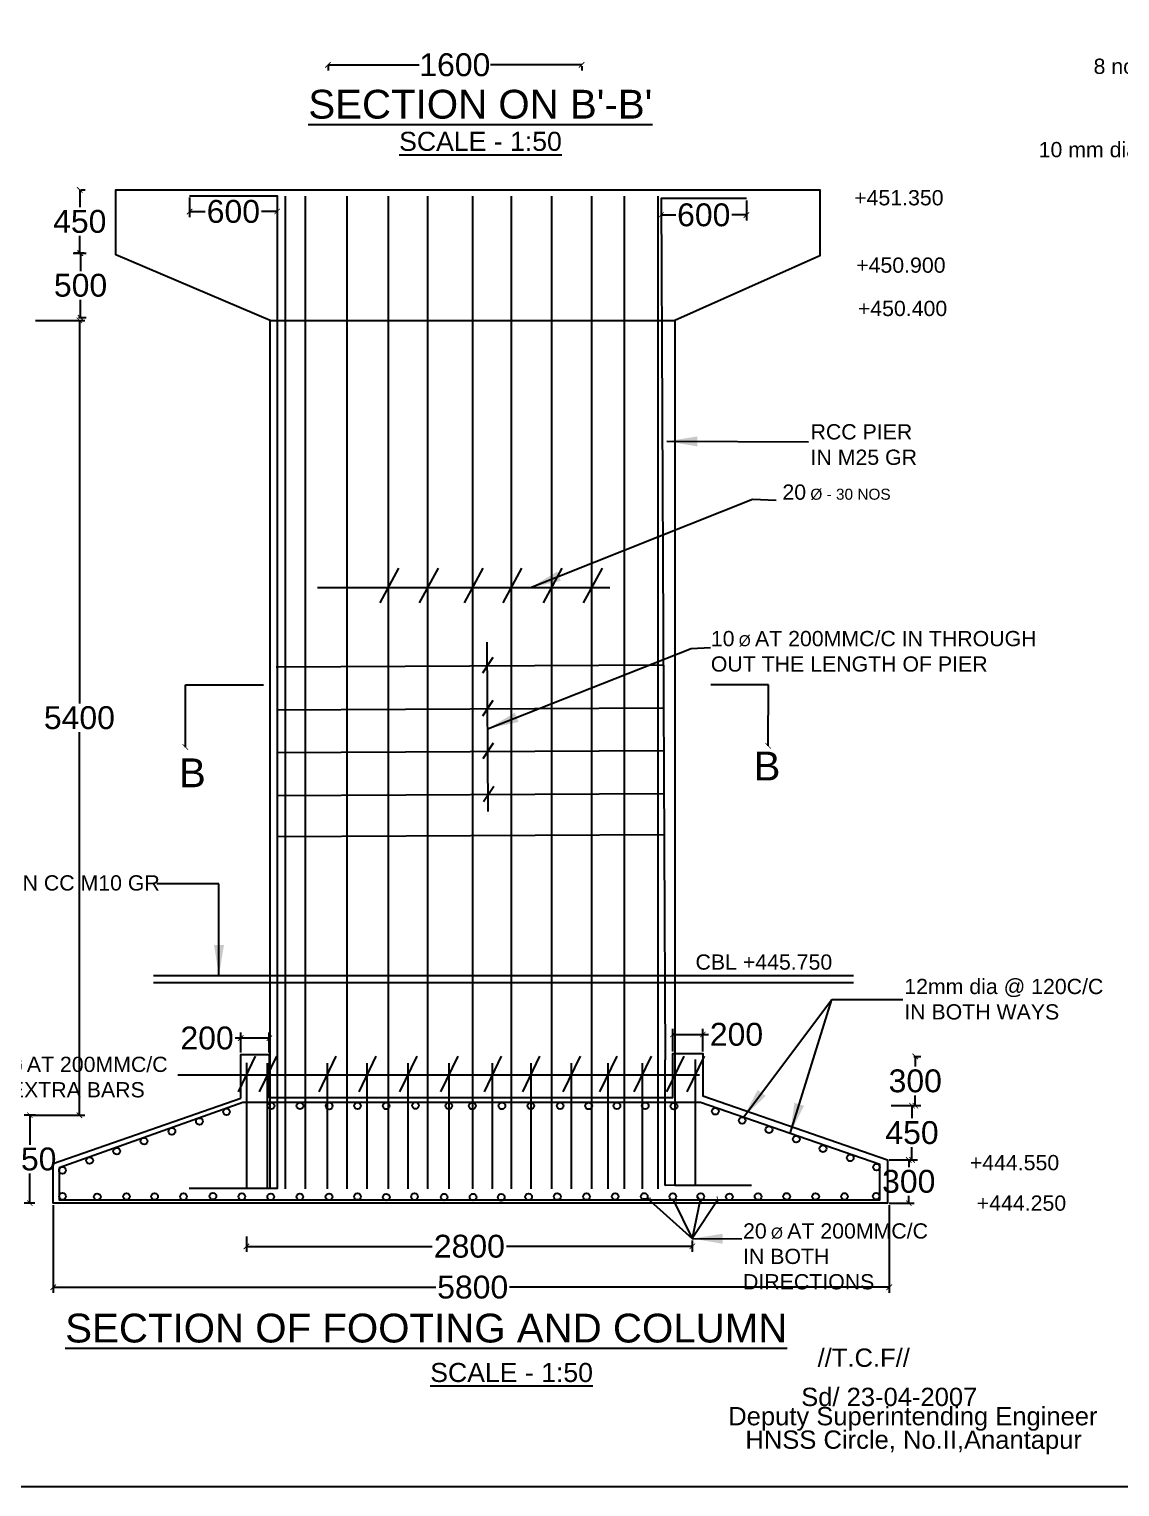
# Model space of a CAD drawing. Header units: inches. Extents: x 334 to 11487, y 259 to 10656.
# Drawn here: x 510.13 to 545.91, y 259.21 to 307.02 of the extents above; entities that cross this region are included whole.
import ezdxf

# ---------------------------------------------------------------- set-up
doc = ezdxf.new("R2010")
doc.units = ezdxf.units.IN
doc.header["$MEASUREMENT"] = 0
for name, color, linetype in [('DIMENSION', 255, 'Continuous'), ('DRAWING', 7, 'Continuous'), ('TEXT', 255, 'Continuous')]:
    doc.layers.add(name, color=color, linetype=linetype)
doc.styles.get("Standard").update_dxf_attribs({"font": 'arial.ttf'})
doc.styles.add('TIMES NEW ROMAN', font='times.ttf')
doc.dimstyles.new('dig', dxfattribs={"dimtxt": 0.1875, "dimasz": 0.18, "dimexe": 0.18, "dimexo": 0.0625, "dimgap": 0.09, "dimtad": 0, "dimtih": 1, "dimtoh": 1, "dimdec": 4, "dimzin": 0, "dimdsep": 46, "dimtxsty": 'Standard', "dimblk": 'ARCHTICK', "dimcen": 0.09, "dimadec": 0, "dimazin": 0, "dimtfac": 1, "dimtdec": 4, "dimtofl": 0, "dimtmove": 0, "dimatfit": 3, "dimldrblk": 'ARCHTICK', "dimfxl": 1, "dimtolj": 1, "dimtzin": 0, "dimarcsym": 0})
doc.dimstyles.new('ISO-25', dxfattribs={"dimtxt": 0.636364, "dimasz": 1, "dimexe": 1.25, "dimexo": 0.625, "dimtad": 0, "dimtih": 1, "dimtoh": 1, "dimlfac": 100, "dimtxsty": 'TIMES NEW ROMAN', "dimcen": 2.5, "dimadec": 0, "dimazin": 0, "dimtfac": 1, "dimtmove": 0, "dimatfit": 3, "dimfxl": 1, "dimarcsym": 0})

# ---------------------------------------------------------------- blocks, each defined once
blk = doc.blocks.new('_ArchTick')
at = {"color": 0, "linetype": 'ByBlock', "const_width": 0.15}
blk.add_lwpolyline([(-0.5, -0.5), (0.5, 0.5)], dxfattribs=at)
blk = doc.blocks.new('*D45')
at = {"layer": 'Defpoints', "color": 0, "ltscale": 0.02, "transparency": 16777216}
for p in [(519.931, 305.87), (528.252, 305.87), (528.252, 305.852)]:
    blk.add_point(p, dxfattribs=at)
at = {"layer": 'DIMENSION', "color": 0, "lineweight": -2, "ltscale": 0.02, "transparency": 16777216}
for p, q in [((519.931, 305.852), (522.918, 305.852)), ((519.931, 305.808), (519.931, 305.672)), ((528.252, 305.852), (525.265, 305.852)), ((528.252, 305.808), (528.252, 305.672))]:
    blk.add_line(p, q, dxfattribs=at)
at = {"layer": 'DIMENSION', "color": 0, "lineweight": -2, "ltscale": 0.02, "transparency": 16777216, "xscale": 0.18, "yscale": 0.18, "zscale": 0.18, "rotation": 180}
blk.add_blockref('_ArchTick', (519.931, 305.852), dxfattribs=at)
at = {"layer": 'DIMENSION', "color": 0, "lineweight": -2, "ltscale": 0.02, "transparency": 16777216, "xscale": 0.18, "yscale": 0.18, "zscale": 0.18}
blk.add_blockref('_ArchTick', (528.252, 305.852), dxfattribs=at)
at = {"layer": 'DIMENSION', "color": 0, "ltscale": 0.02, "transparency": 16777216, "insert": (524.091, 305.852), "char_height": 0.75, "attachment_point": 5}
blk.add_mtext('\\A1;1600', dxfattribs=at)
blk = doc.blocks.new('*D53')
at = {"layer": 'Defpoints', "color": 0, "ltscale": 0.02, "transparency": 16777216}
for p in [(538.28, 269.935), (538.28, 268.516), (538.982, 268.516)]:
    blk.add_point(p, dxfattribs=at)
at = {"layer": 'DIMENSION', "color": 0, "lineweight": -2, "ltscale": 0.02, "transparency": 16777216}
for p, q in [((538.342, 269.935), (539.162, 269.935)), ((538.982, 269.935), (538.982, 269.699)), ((538.982, 268.516), (538.982, 268.753)), ((538.342, 268.516), (539.162, 268.516))]:
    blk.add_line(p, q, dxfattribs=at)
at = {"layer": 'DIMENSION', "color": 0, "lineweight": -2, "ltscale": 0.02, "transparency": 16777216, "xscale": 0.18, "yscale": 0.18, "zscale": 0.18}
for p, rotation in [((538.982, 269.935), 90), ((538.982, 268.516), 270)]:
    blk.add_blockref('_ArchTick', p, dxfattribs=dict(at, rotation=rotation))
at = {"layer": 'DIMENSION', "color": 0, "ltscale": 0.02, "transparency": 16777216, "insert": (538.982, 269.226), "char_height": 0.75, "attachment_point": 5}
blk.add_mtext('\\A1;300', dxfattribs=at)
blk = doc.blocks.new('*D54')
at = {"layer": 'Defpoints', "color": 0, "ltscale": 0.02, "transparency": 16777216}
for p in [(538.342, 271.715), (539.088, 271.715), (538.342, 269.935)]:
    blk.add_point(p, dxfattribs=at)
at = {"layer": 'DIMENSION', "color": 0, "lineweight": -2, "ltscale": 0.02, "transparency": 16777216}
for p, q in [((538.405, 271.715), (539.268, 271.715)), ((539.088, 271.715), (539.088, 271.298)), ((539.088, 269.935), (539.088, 270.352)), ((538.405, 269.935), (539.268, 269.935))]:
    blk.add_line(p, q, dxfattribs=at)
at = {"layer": 'DIMENSION', "color": 0, "lineweight": -2, "ltscale": 0.02, "transparency": 16777216, "xscale": 0.18, "yscale": 0.18, "zscale": 0.18}
for p, rotation in [((539.088, 271.715), 90), ((539.088, 269.935), 270)]:
    blk.add_blockref('_ArchTick', p, dxfattribs=dict(at, rotation=rotation))
at = {"layer": 'DIMENSION', "color": 0, "ltscale": 0.02, "transparency": 16777216, "insert": (539.088, 270.825), "char_height": 0.75, "attachment_point": 5}
blk.add_mtext('\\A1;450', dxfattribs=at)
blk = doc.blocks.new('*D55')
at = {"layer": 'Defpoints', "color": 0, "ltscale": 0.02, "transparency": 16777216}
for p in [(539.088, 273.33), (539.195, 273.33), (539.088, 271.715)]:
    blk.add_point(p, dxfattribs=at)
at = {"layer": 'DIMENSION', "color": 0, "lineweight": -2, "ltscale": 0.02, "transparency": 16777216}
for p, q in [((539.151, 273.33), (539.375, 273.33)), ((539.195, 273.33), (539.195, 272.995)), ((539.151, 271.715), (539.375, 271.715)), ((539.195, 271.715), (539.195, 272.049))]:
    blk.add_line(p, q, dxfattribs=at)
at = {"layer": 'DIMENSION', "color": 0, "lineweight": -2, "ltscale": 0.02, "transparency": 16777216, "xscale": 0.18, "yscale": 0.18, "zscale": 0.18}
for p, rotation in [((539.195, 273.33), 90), ((539.195, 271.715), 270)]:
    blk.add_blockref('_ArchTick', p, dxfattribs=dict(at, rotation=rotation))
at = {"layer": 'DIMENSION', "color": 0, "ltscale": 0.02, "transparency": 16777216, "insert": (539.195, 272.522), "char_height": 0.75, "attachment_point": 5}
blk.add_mtext('\\A1;300', dxfattribs=at)
blk = doc.blocks.new('*D56')
at = {"layer": 'Defpoints', "color": 0, "ltscale": 0.02, "transparency": 16777216}
for p in [(532.228, 274.05), (531.245, 273.428), (532.228, 273.428)]:
    blk.add_point(p, dxfattribs=at)
at = {"layer": 'DIMENSION', "color": 0, "lineweight": -2, "ltscale": 0.02, "transparency": 16777216}
for p, q in [((531.245, 273.49), (531.245, 274.23)), ((531.245, 274.05), (532.228, 274.05)), ((532.228, 273.49), (532.228, 274.23)), ((532.228, 274.05), (532.408, 274.05))]:
    blk.add_line(p, q, dxfattribs=at)
at = {"layer": 'DIMENSION', "color": 0, "lineweight": -2, "ltscale": 0.02, "transparency": 16777216, "xscale": 0.18, "yscale": 0.18, "zscale": 0.18, "rotation": 180}
blk.add_blockref('_ArchTick', (531.245, 274.05), dxfattribs=at)
at = {"layer": 'DIMENSION', "color": 0, "lineweight": -2, "ltscale": 0.02, "transparency": 16777216, "xscale": 0.18, "yscale": 0.18, "zscale": 0.18}
blk.add_blockref('_ArchTick', (532.228, 274.05), dxfattribs=at)
at = {"layer": 'DIMENSION', "color": 0, "ltscale": 0.02, "transparency": 16777216, "insert": (533.331, 274.05), "char_height": 0.75, "attachment_point": 5}
blk.add_mtext('\\A1;200', dxfattribs=at)
blk = doc.blocks.new('*D57')
at = {"layer": 'Defpoints', "color": 0, "ltscale": 0.02, "transparency": 16777216}
for p in [(517.067, 273.928), (517.067, 273.395), (518.005, 273.395)]:
    blk.add_point(p, dxfattribs=at)
at = {"layer": 'DIMENSION', "color": 0, "lineweight": -2, "ltscale": 0.02, "transparency": 16777216}
for p, q in [((517.067, 273.458), (517.067, 274.108)), ((518.005, 273.458), (518.005, 274.108)), ((517.067, 273.928), (516.887, 273.928)), ((518.005, 273.928), (517.067, 273.928))]:
    blk.add_line(p, q, dxfattribs=at)
at = {"layer": 'DIMENSION', "color": 0, "lineweight": -2, "ltscale": 0.02, "transparency": 16777216, "xscale": 0.18, "yscale": 0.18, "zscale": 0.18, "rotation": 180}
blk.add_blockref('_ArchTick', (517.067, 273.928), dxfattribs=at)
at = {"layer": 'DIMENSION', "color": 0, "lineweight": -2, "ltscale": 0.02, "transparency": 16777216, "xscale": 0.18, "yscale": 0.18, "zscale": 0.18}
blk.add_blockref('_ArchTick', (518.005, 273.928), dxfattribs=at)
at = {"layer": 'DIMENSION', "color": 0, "ltscale": 0.02, "transparency": 16777216, "insert": (515.963, 273.928), "char_height": 0.75, "attachment_point": 5}
blk.add_mtext('\\A1;200', dxfattribs=at)
blk = doc.blocks.new('*D58')
at = {"layer": 'Defpoints', "color": 0, "ltscale": 0.02, "transparency": 16777216}
for p in [(530.856, 301.465), (533.658, 301.465), (533.658, 300.929)]:
    blk.add_point(p, dxfattribs=at)
at = {"layer": 'DIMENSION', "color": 0, "lineweight": -2, "ltscale": 0.02, "transparency": 16777216}
for p, q in [((530.856, 301.402), (530.856, 300.749)), ((533.658, 301.402), (533.658, 300.749)), ((530.856, 300.929), (531.338, 300.929)), ((533.658, 300.929), (533.177, 300.929))]:
    blk.add_line(p, q, dxfattribs=at)
at = {"layer": 'DIMENSION', "color": 0, "lineweight": -2, "ltscale": 0.02, "transparency": 16777216, "xscale": 0.18, "yscale": 0.18, "zscale": 0.18, "rotation": 180}
blk.add_blockref('_ArchTick', (530.856, 300.929), dxfattribs=at)
at = {"layer": 'DIMENSION', "color": 0, "lineweight": -2, "ltscale": 0.02, "transparency": 16777216, "xscale": 0.18, "yscale": 0.18, "zscale": 0.18}
blk.add_blockref('_ArchTick', (533.658, 300.929), dxfattribs=at)
at = {"layer": 'DIMENSION', "color": 0, "ltscale": 0.02, "transparency": 16777216, "insert": (532.257, 300.929), "char_height": 0.75, "attachment_point": 5}
blk.add_mtext('\\A1;600', dxfattribs=at)
blk = doc.blocks.new('*D59')
at = {"layer": 'Defpoints', "color": 0, "ltscale": 0.02, "transparency": 16777216}
for p in [(515.391, 301.56), (518.26, 301.56), (515.391, 301.041)]:
    blk.add_point(p, dxfattribs=at)
at = {"layer": 'DIMENSION', "color": 0, "lineweight": -2, "ltscale": 0.02, "transparency": 16777216}
for p, q in [((515.391, 301.498), (515.391, 300.861)), ((518.26, 301.498), (518.26, 300.861)), ((515.391, 301.041), (515.906, 301.041)), ((518.26, 301.041), (517.745, 301.041))]:
    blk.add_line(p, q, dxfattribs=at)
at = {"layer": 'DIMENSION', "color": 0, "lineweight": -2, "ltscale": 0.02, "transparency": 16777216, "xscale": 0.18, "yscale": 0.18, "zscale": 0.18, "rotation": 180}
blk.add_blockref('_ArchTick', (515.391, 301.041), dxfattribs=at)
at = {"layer": 'DIMENSION', "color": 0, "lineweight": -2, "ltscale": 0.02, "transparency": 16777216, "xscale": 0.18, "yscale": 0.18, "zscale": 0.18}
blk.add_blockref('_ArchTick', (518.26, 301.041), dxfattribs=at)
at = {"layer": 'DIMENSION', "color": 0, "ltscale": 0.02, "transparency": 16777216, "insert": (516.826, 301.041), "char_height": 0.75, "attachment_point": 5}
blk.add_mtext('\\A1;600', dxfattribs=at)
blk = doc.blocks.new('*D78')
at = {"layer": 'Defpoints', "color": 0, "ltscale": 0.02, "transparency": 16777216}
for p in [(510.4, 271.401), (510.148, 268.516), (510.375, 268.516)]:
    blk.add_point(p, dxfattribs=at)
at = {"layer": 'DIMENSION', "color": 0, "lineweight": -2, "ltscale": 0.02, "transparency": 16777216}
for p, q in [((510.337, 271.401), (509.968, 271.401)), ((510.148, 271.401), (510.148, 270.432)), ((510.148, 268.516), (510.148, 269.486)), ((510.312, 268.516), (509.968, 268.516))]:
    blk.add_line(p, q, dxfattribs=at)
at = {"layer": 'DIMENSION', "color": 0, "lineweight": -2, "ltscale": 0.02, "transparency": 16777216, "xscale": 0.18, "yscale": 0.18, "zscale": 0.18}
for p, rotation in [((510.148, 271.401), 90), ((510.148, 268.516), 270)]:
    blk.add_blockref('_ArchTick', p, dxfattribs=dict(at, rotation=rotation))
at = {"layer": 'DIMENSION', "color": 0, "ltscale": 0.02, "transparency": 16777216, "insert": (510.148, 269.959), "char_height": 0.75, "attachment_point": 5}
blk.add_mtext('\\A1;750', dxfattribs=at)
blk = doc.blocks.new('*D79')
at = {"layer": 'Defpoints', "color": 0, "ltscale": 0.02, "transparency": 16777216}
for p in [(510.277, 297.471), (511.775, 297.471), (510.148, 271.401)]:
    blk.add_point(p, dxfattribs=at)
at = {"layer": 'DIMENSION', "color": 0, "lineweight": -2, "ltscale": 0.02, "transparency": 16777216}
for p, q in [((510.339, 297.471), (511.955, 297.471)), ((511.775, 297.471), (511.775, 284.909)), ((511.775, 271.401), (511.775, 283.963)), ((510.21, 271.401), (511.955, 271.401))]:
    blk.add_line(p, q, dxfattribs=at)
at = {"layer": 'DIMENSION', "color": 0, "lineweight": -2, "ltscale": 0.02, "transparency": 16777216, "xscale": 0.18, "yscale": 0.18, "zscale": 0.18}
for p, rotation in [((511.775, 297.471), 90), ((511.775, 271.401), 270)]:
    blk.add_blockref('_ArchTick', p, dxfattribs=dict(at, rotation=rotation))
at = {"layer": 'DIMENSION', "color": 0, "ltscale": 0.02, "transparency": 16777216, "insert": (511.775, 284.436), "char_height": 0.75, "attachment_point": 5}
blk.add_mtext('\\A1;5400', dxfattribs=at)
blk = doc.blocks.new('*D80')
at = {"layer": 'Defpoints', "color": 0, "ltscale": 0.02, "transparency": 16777216}
for p in [(511.508, 299.676), (511.813, 299.676), (511.685, 297.561)]:
    blk.add_point(p, dxfattribs=at)
at = {"layer": 'DIMENSION', "color": 0, "lineweight": -2, "ltscale": 0.02, "transparency": 16777216}
for p, q in [((511.571, 299.676), (511.993, 299.676)), ((511.813, 299.676), (511.813, 299.091)), ((511.813, 297.561), (511.813, 298.146)), ((511.747, 297.561), (511.993, 297.561))]:
    blk.add_line(p, q, dxfattribs=at)
at = {"layer": 'DIMENSION', "color": 0, "lineweight": -2, "ltscale": 0.02, "transparency": 16777216, "xscale": 0.18, "yscale": 0.18, "zscale": 0.18}
for p, rotation in [((511.813, 299.676), 90), ((511.813, 297.561), 270)]:
    blk.add_blockref('_ArchTick', p, dxfattribs=dict(at, rotation=rotation))
at = {"layer": 'DIMENSION', "color": 0, "ltscale": 0.02, "transparency": 16777216, "insert": (511.813, 298.619), "char_height": 0.75, "attachment_point": 5}
blk.add_mtext('\\A1;500', dxfattribs=at)
blk = doc.blocks.new('*D81')
at = {"layer": 'Defpoints', "color": 0, "ltscale": 0.02, "transparency": 16777216}
for p in [(511.762, 301.752), (511.787, 301.752), (511.993, 299.676)]:
    blk.add_point(p, dxfattribs=at)
at = {"layer": 'DIMENSION', "color": 0, "lineweight": -2, "ltscale": 0.02, "transparency": 16777216}
for p, q in [((511.787, 301.752), (511.787, 301.187)), ((511.825, 301.752), (511.967, 301.752)), ((511.787, 299.676), (511.787, 300.241)), ((511.93, 299.676), (511.607, 299.676))]:
    blk.add_line(p, q, dxfattribs=at)
at = {"layer": 'DIMENSION', "color": 0, "lineweight": -2, "ltscale": 0.02, "transparency": 16777216, "xscale": 0.18, "yscale": 0.18, "zscale": 0.18}
for p, rotation in [((511.787, 301.752), 90), ((511.787, 299.676), 270)]:
    blk.add_blockref('_ArchTick', p, dxfattribs=dict(at, rotation=rotation))
at = {"layer": 'DIMENSION', "color": 0, "ltscale": 0.02, "transparency": 16777216, "insert": (511.787, 300.714), "char_height": 0.75, "attachment_point": 5}
blk.add_mtext('\\A1;450', dxfattribs=at)
blk = doc.blocks.new('*D83')
at = {"layer": 'Defpoints', "color": 0, "ltscale": 0.02, "transparency": 16777216}
for p in [(517.254, 267.488), (531.882, 267.353), (531.882, 267.098)]:
    blk.add_point(p, dxfattribs=at)
at = {"layer": 'DIMENSION', "color": 0, "lineweight": -2, "ltscale": 0.02, "transparency": 16777216}
for p, q in [((517.254, 267.425), (517.254, 266.918)), ((531.882, 267.29), (531.882, 266.918)), ((517.254, 267.098), (523.353, 267.098)), ((531.882, 267.098), (525.783, 267.098))]:
    blk.add_line(p, q, dxfattribs=at)
at = {"layer": 'DIMENSION', "color": 0, "lineweight": -2, "ltscale": 0.02, "transparency": 16777216, "xscale": 0.18, "yscale": 0.18, "zscale": 0.18, "rotation": 180}
blk.add_blockref('_ArchTick', (517.254, 267.098), dxfattribs=at)
at = {"layer": 'DIMENSION', "color": 0, "lineweight": -2, "ltscale": 0.02, "transparency": 16777216, "xscale": 0.18, "yscale": 0.18, "zscale": 0.18}
blk.add_blockref('_ArchTick', (531.882, 267.098), dxfattribs=at)
at = {"layer": 'DIMENSION', "color": 0, "ltscale": 0.02, "transparency": 16777216, "insert": (524.568, 267.098), "char_height": 0.75, "attachment_point": 5}
blk.add_mtext('\\A1;2800', dxfattribs=at)
blk = doc.blocks.new('*D84')
at = {"layer": 'Defpoints', "color": 0, "ltscale": 0.02, "transparency": 16777216}
for p in [(510.92, 268.516), (538.342, 268.516), (538.342, 265.757)]:
    blk.add_point(p, dxfattribs=at)
at = {"layer": 'DIMENSION', "color": 0, "lineweight": -2, "ltscale": 0.02, "transparency": 16777216}
for p, q in [((510.92, 268.454), (510.92, 265.577)), ((538.342, 268.454), (538.342, 265.577)), ((510.92, 265.757), (523.469, 265.757)), ((538.342, 265.757), (525.886, 265.757))]:
    blk.add_line(p, q, dxfattribs=at)
at = {"layer": 'DIMENSION', "color": 0, "lineweight": -2, "ltscale": 0.02, "transparency": 16777216, "xscale": 0.18, "yscale": 0.18, "zscale": 0.18, "rotation": 180}
blk.add_blockref('_ArchTick', (510.92, 265.757), dxfattribs=at)
at = {"layer": 'DIMENSION', "color": 0, "lineweight": -2, "ltscale": 0.02, "transparency": 16777216, "xscale": 0.18, "yscale": 0.18, "zscale": 0.18}
blk.add_blockref('_ArchTick', (538.342, 265.757), dxfattribs=at)
at = {"layer": 'DIMENSION', "color": 0, "ltscale": 0.02, "transparency": 16777216, "insert": (524.677, 265.757), "char_height": 0.75, "attachment_point": 5}
blk.add_mtext('\\A1;5800', dxfattribs=at)

msp = doc.modelspace()

# ---------------------------------------------------------------- linework, layer by layer
at = {"layer": 'DIMENSION', "ltscale": 0.02}
for points in [[(522.24271, 289.34064), (521.62873, 288.20734)], [(523.54005, 289.34064), (522.92607, 288.20734)], [(525.01074, 289.34064), (524.39675, 288.20734)], [(526.27903, 289.34064), (525.66505, 288.20734)], [(527.6013, 289.34064), (526.98732, 288.20734)], [(528.91928, 289.34064), (528.3053, 288.20734)], [(519.58835, 288.7121), (529.17554, 288.7121)], [(525.18688, 281.36653), (525.15273, 286.91804)], [(525.00843, 285.90838), (525.3502, 286.42038)], [(525.01191, 284.49895), (525.35368, 285.01094)], [(525.02226, 283.09836), (525.36403, 283.61035)], [(525.02921, 281.68601), (525.37098, 282.19801)]]:
    msp.add_lwpolyline(points, dxfattribs=at)
at = {"layer": 'DRAWING'}
for p, q in [((518.03166, 297.47142), (531.3077, 297.47142)), ((518.03166, 268.9919), (518.03166, 297.47142)), ((531.3077, 297.47142), (531.3077, 269.1068)), ((531.3077, 297.47142), (531.3077, 269.1068)), ((530.99546, 269.09813), (530.99546, 273.21779)), ((531.3077, 269.1068), (530.99546, 269.09813))]:
    msp.add_line(p, q, dxfattribs=at)
at = {"layer": 'DRAWING', "ltscale": 0.02}
msp.add_lwpolyline([(471.81554, 338.60995), (584.92366, 338.60995), (584.92366, 259.20993), (471.81554, 259.20993)], close=True, dxfattribs=at)
at = {"layer": 'DRAWING'}
for points in [[(518.03166, 297.47142), (512.97272, 299.61857), (512.97272, 301.75205), (536.06256, 301.75205), (536.06256, 299.58633), (531.3077, 297.47142)], [(515.39148, 301.56017), (518.25975, 301.56017), (518.25975, 269.00058), (517.9475, 268.9919), (517.9475, 273.11156)], [(518.52186, 301.54633), (518.52186, 268.99025)], [(519.18267, 301.54633), (519.18267, 268.99025)], [(520.54542, 301.54633), (520.54542, 268.99025)], [(521.90142, 301.54633), (521.90142, 268.99025)], [(523.19953, 301.54633), (523.19953, 268.99025)], [(524.67022, 301.54633), (524.67022, 268.99025)], [(525.93852, 301.54633), (525.93852, 268.99025)], [(527.26078, 301.54633), (527.26078, 268.99025)], [(528.57876, 301.54633), (528.57876, 268.99025)], [(529.64467, 301.54633), (529.64467, 268.99025)], [(530.75106, 301.54633), (530.75106, 268.99025)], [(533.65606, 301.46499), (530.85646, 301.46499), (530.99546, 273.21779)], [(518.23239, 286.10541), (530.93173, 286.1679)], [(518.23932, 284.69599), (530.93867, 284.75848)], [(518.24621, 283.29538), (530.94556, 283.35787)], [(518.25314, 281.8873), (530.95249, 281.94979)], [(518.25975, 280.54495), (530.9591, 280.60744)], [(514.20794, 275.98312), (537.16608, 275.98312)], [(514.20794, 275.75778), (537.16608, 275.75778)], [(517.06695, 271.95811), (517.06695, 273.3954), (518.00476, 273.3954), (518.00476, 271.97665), (531.24513, 271.97665), (531.24513, 273.42789), (532.22757, 273.42789), (532.22757, 272.03031), (538.27998, 269.93508), (538.27998, 268.51632), (510.91977, 268.51632), (510.91977, 269.81933), (517.06695, 271.95811)], [(517.25351, 273.11321), (517.25351, 268.9919)], [(519.89778, 273.11156), (519.89778, 268.99025)], [(521.20656, 273.11156), (521.20656, 268.99025)], [(522.54906, 273.11156), (522.54906, 268.99025)], [(523.8944, 273.11156), (523.8944, 268.99025)], [(525.31786, 273.11156), (525.31786, 268.99025)], [(526.57941, 273.11156), (526.57941, 268.99025)], [(527.90842, 273.11156), (527.90842, 268.99025)], [(529.11172, 273.11156), (529.11172, 268.99025)], [(530.23834, 273.11156), (530.23834, 268.99025)], [(531.97639, 273.22811), (531.97639, 269.1068)], [(511.10689, 269.672), (511.10689, 268.62032), (538.03125, 268.62032), (538.03125, 269.78686), (532.15327, 271.82168), (517.13587, 271.82168), (511.10689, 269.672)], [(518.03166, 268.9919), (515.37453, 268.9919)], [(531.3077, 269.1068), (533.82764, 269.1068)]]:
    msp.add_lwpolyline(points, dxfattribs=at)
at = {"layer": 'DRAWING', "ltscale": 0.02}
for points in [[(517.54404, 273.33628), (516.98379, 272.16778)], [(518.23803, 273.33628), (517.67778, 272.16778)], [(520.18831, 273.33628), (519.62805, 272.16778)], [(521.49709, 273.33628), (520.93683, 272.16778)], [(522.83959, 273.33628), (522.27934, 272.16778)], [(524.18493, 273.33628), (523.62467, 272.16778)], [(525.60839, 273.33628), (525.04813, 272.16778)], [(526.86994, 273.33628), (526.30968, 272.16778)], [(528.19895, 273.33628), (527.6387, 272.16778)], [(529.40225, 273.33628), (528.84199, 272.16778)], [(530.52888, 273.33628), (529.96862, 272.16778)], [(531.59823, 273.33628), (531.03797, 272.16778)], [(532.26692, 273.33628), (531.70666, 272.16778)], [(515.00843, 272.72671), (532.12143, 272.72671)]]:
    msp.add_lwpolyline(points, dxfattribs=at)
at = {"layer": 'DRAWING'}
for centre in [(516.5998, 271.50938), (518.06215, 271.70911), (519.01161, 271.70911), (519.96752, 271.70268), (520.89938, 271.70875), (521.83919, 271.70554), (522.80153, 271.71519), (523.89409, 271.70855), (524.66653, 271.70534), (525.63531, 271.70534), (526.5829, 271.7085), (527.54524, 271.7085), (528.48183, 271.70528), (529.40721, 271.71108), (530.33737, 271.71108), (531.2804, 271.69822), (532.63698, 271.53038), (515.71149, 271.19745), (533.51564, 271.2281), (513.89497, 270.55025), (514.80903, 270.87182), (534.39752, 270.92582), (535.29295, 270.61287), (512.99876, 270.22107), (536.16839, 270.30416), (511.21891, 269.59079), (512.11044, 269.91558), (537.06314, 269.99866), (537.92254, 269.69815), (511.22116, 268.73757), (512.36202, 268.72363), (513.32114, 268.73328), (514.24164, 268.73328), (515.18929, 268.72997), (516.15485, 268.74284), (517.10432, 268.72997), (518.05227, 268.72047), (519.00496, 268.72047), (519.96408, 268.72369), (520.89745, 268.73012), (521.84236, 268.71093), (522.7693, 268.72701), (523.7413, 268.71414), (524.68918, 268.71422), (525.6129, 268.70779), (526.51087, 268.72387), (527.45204, 268.73016), (528.41116, 268.73016), (529.35097, 268.73338), (530.30481, 268.73665), (531.24141, 268.73022), (532.15869, 268.73022), (533.09674, 268.72057), (534.03977, 268.73021), (534.97758, 268.73664), (535.92705, 268.73343), (536.8733, 268.73664), (537.91288, 268.74307)]:
    msp.add_circle(centre, 0.11112, dxfattribs=at)

# ---------------------------------------------------------------- texts
at = {"layer": 'TEXT'}
for s, height, p in [("%%USECTION ON B'-B'", 0.945, (519.28509, 304.09012)), ('%%USCALE - 1:50', 0.625, (522.26309, 303.03204)), ('B', 0.945, (515.0412, 282.15768)), ('B', 0.945, (533.89111, 282.37997)), ('%%USECTION OF FOOTING AND COLUMN', 0.945, (511.31004, 263.94505)), ('//T.C.F//', 0.6, (535.99231, 263.14673)), ('%%USCALE - 1:50', 0.625, (523.2843, 262.64877)), ('Sd/ 23-04-2007', 0.6, (535.45295, 261.86041)), ('Deputy Superintending Engineer', 0.6, (533.06062, 261.2283)), ('HNSS Circle, No.II,Anantapur', 0.6, (533.62319, 260.45797))]:
    msp.add_text(s, height=height, dxfattribs=at).set_placement(p)
at = {"layer": 'TEXT', "char_height": 0.5, "attachment_point": 1}
for s, insert, width in [('8 no.s-12mm dia', (545.04532, 306.05656), 5.1775784), ('10 mm dia @ 300 C/C', (543.24396, 303.32362), 7.0267098), ('+451.350', (537.19152, 301.74503), 3.3849522), ('+450.900', (537.25752, 299.53441), 3.3849522), ('+450.400', (537.31106, 298.11354), 3.3849522), ('RCC PIER IN M25 GR', (535.75976, 294.06597), 3.8600994), ('20{\\H0.7219x; Ø - 30 NOS}', (534.83736, 292.08859), 6.8551263), ('10{\\H0.7219x; Ø }AT 200MMC/C IN THROUGH OUT THE LENGTH OF PIER', (532.48919, 287.28439), 10.7394397), ('100TH LINING IN CC M10 GR', (504.90411, 279.27023), 9.7112947), ('CBL +445.750', (531.98651, 276.67448), 7.4320954), ('12mm dia @ 120C/C IN BOTH WAYS', (538.83454, 275.87312), 6.6594682), ('12{\\H0.7219x; Ø }AT 200MMC/C IN EXTRA BARS', (508.60198, 273.31864), 6.8551263), ('+444.550', (540.98513, 270.09476), 2.9043861), ('+444.250', (541.21356, 268.76774), 2.9043861), ('20{\\H0.7219x; Ø }AT 200MMC/C IN BOTH DIRECTIONS', (533.54583, 267.85378), 6.8551263)]:
    msp.add_mtext(s, dxfattribs=dict(at, insert=insert, width=width))

# ---------------------------------------------------------------- dimensions: what is measured, and where the dimension line sits
at = {"layer": 'DIMENSION', "ltscale": 0.02}
for base, p1, p2, text, picture, middle in [((528.25179, 305.85173), (519.93109, 305.87012), (528.25179, 305.87012), '1600', '*D45', (524.09144, 305.85173)), ((515.39148, 301.04128), (518.25975, 301.56017), (515.39148, 301.56017), '600', '*D59', (516.82561, 301.04128)), ((533.65849, 300.92869), (530.85646, 301.46499), (533.65849, 301.46499), '600', '*D58', (532.25748, 300.92869)), ((532.22757, 274.0502), (531.24513, 273.42789), (532.22757, 273.42789), '200', '*D56', (533.33122, 274.0502)), ((517.06695, 273.92828), (518.00476, 273.3954), (517.06695, 273.3954), '200', '*D57', (515.9633, 273.92828)), ((531.88162, 267.09801), (517.25351, 267.48756), (531.88162, 267.35298), '2800', '*D83', (524.56757, 267.09801))]:
    dim = msp.add_linear_dim(base=base, p1=p1, p2=p2, text=text, dimstyle='dig', override={"dimtxt": 0.75}, dxfattribs=at)
    dim.commit()
    dim.dimension.update_dxf_attribs({"geometry": picture, "text_midpoint": middle})
for base, p1, p2, text, picture, middle in [((511.78747, 301.75205), (511.99285, 299.67559), (511.76206, 301.75205), '450', '*D81', (511.78747, 300.71382)), ((511.81285, 299.67559), (511.68472, 297.56142), (511.50809, 299.67559), '500', '*D80', (511.81285, 298.61851)), ((511.77472, 297.47142), (510.1477, 271.40125), (510.27691, 297.47142), '5400', '*D79', (511.77472, 284.43633)), ((539.19454, 273.32952), (539.0882, 271.71522), (539.0882, 273.32952), '300', '*D55', (539.19454, 272.52237)), ((539.0882, 271.71522), (538.34248, 269.93508), (538.34248, 271.71522), '450', '*D54', (539.0882, 270.82515)), ((510.1477, 268.51632), (510.39997, 271.40125), (510.37476, 268.51632), '750', '*D78', (510.1477, 269.95878)), ((538.98191, 268.51632), (538.27998, 269.93508), (538.27998, 268.51632), '300', '*D53', (538.98191, 269.2257))]:
    dim = msp.add_linear_dim(base=base, p1=p1, p2=p2, angle=90, text=text, dimstyle='dig', override={"dimtxt": 0.75}, dxfattribs=at)
    dim.commit()
    dim.dimension.update_dxf_attribs({"geometry": picture, "text_midpoint": middle})
dim = msp.add_linear_dim(base=(538.34248, 265.75701), p1=(510.91977, 268.51632), p2=(538.34248, 268.51632), text='5800', dimstyle='dig', override={"dimtxt": 0.75}, dxfattribs=at)
dim.commit()
dim.dimension.update_dxf_attribs({"geometry": '*D84', "text_midpoint": (524.67748, 265.75701), "dimtype": 160})

# ---------------------------------------------------------------- leaders
for points in [[(515.25055, 283.47493), (515.25055, 285.51729), (517.81389, 285.51729)], [(534.37001, 283.51681), (534.38519, 285.5192), (532.48919, 285.51729)]]:
    msp.add_leader(points, dimstyle='dig', override={"dimtxt": 0.75}, dxfattribs=at)
at = {"layer": 'DRAWING'}
for points in [[(530.39643, 268.67377), (531.88162, 267.35298)], [(531.25785, 268.62032), (531.88162, 267.35298)], [(532.14225, 268.62032), (531.88162, 267.35298)], [(532.71369, 268.62032), (531.88162, 267.35298)]]:
    msp.add_leader(points, dimstyle='dig', override={"dimgap": 0.09, "dimtad": 0}, dxfattribs=at)
at = {"layer": 'TEXT', "ltscale": 0.02}
for points in [[(531.04931, 293.5042), (535.69379, 293.49169)], [(526.57776, 288.71092), (533.85352, 291.60371), (534.62969, 291.5787)], [(525.19078, 284.08525), (531.84906, 286.70761), (532.47666, 286.74522)], [(516.35399, 275.98312), (516.35399, 278.99056), (514.31107, 278.99056)], [(533.55673, 271.33134), (536.46102, 275.19389), (538.78569, 275.19389)], [(535.09226, 270.80427), (536.46102, 275.19389)], [(531.88162, 267.35298), (533.50362, 267.3435)]]:
    msp.add_leader(points, dimstyle='ISO-25', override={"dimgap": 0.625, "dimtad": 0}, dxfattribs=at)

doc.saveas('drawing.dxf')
